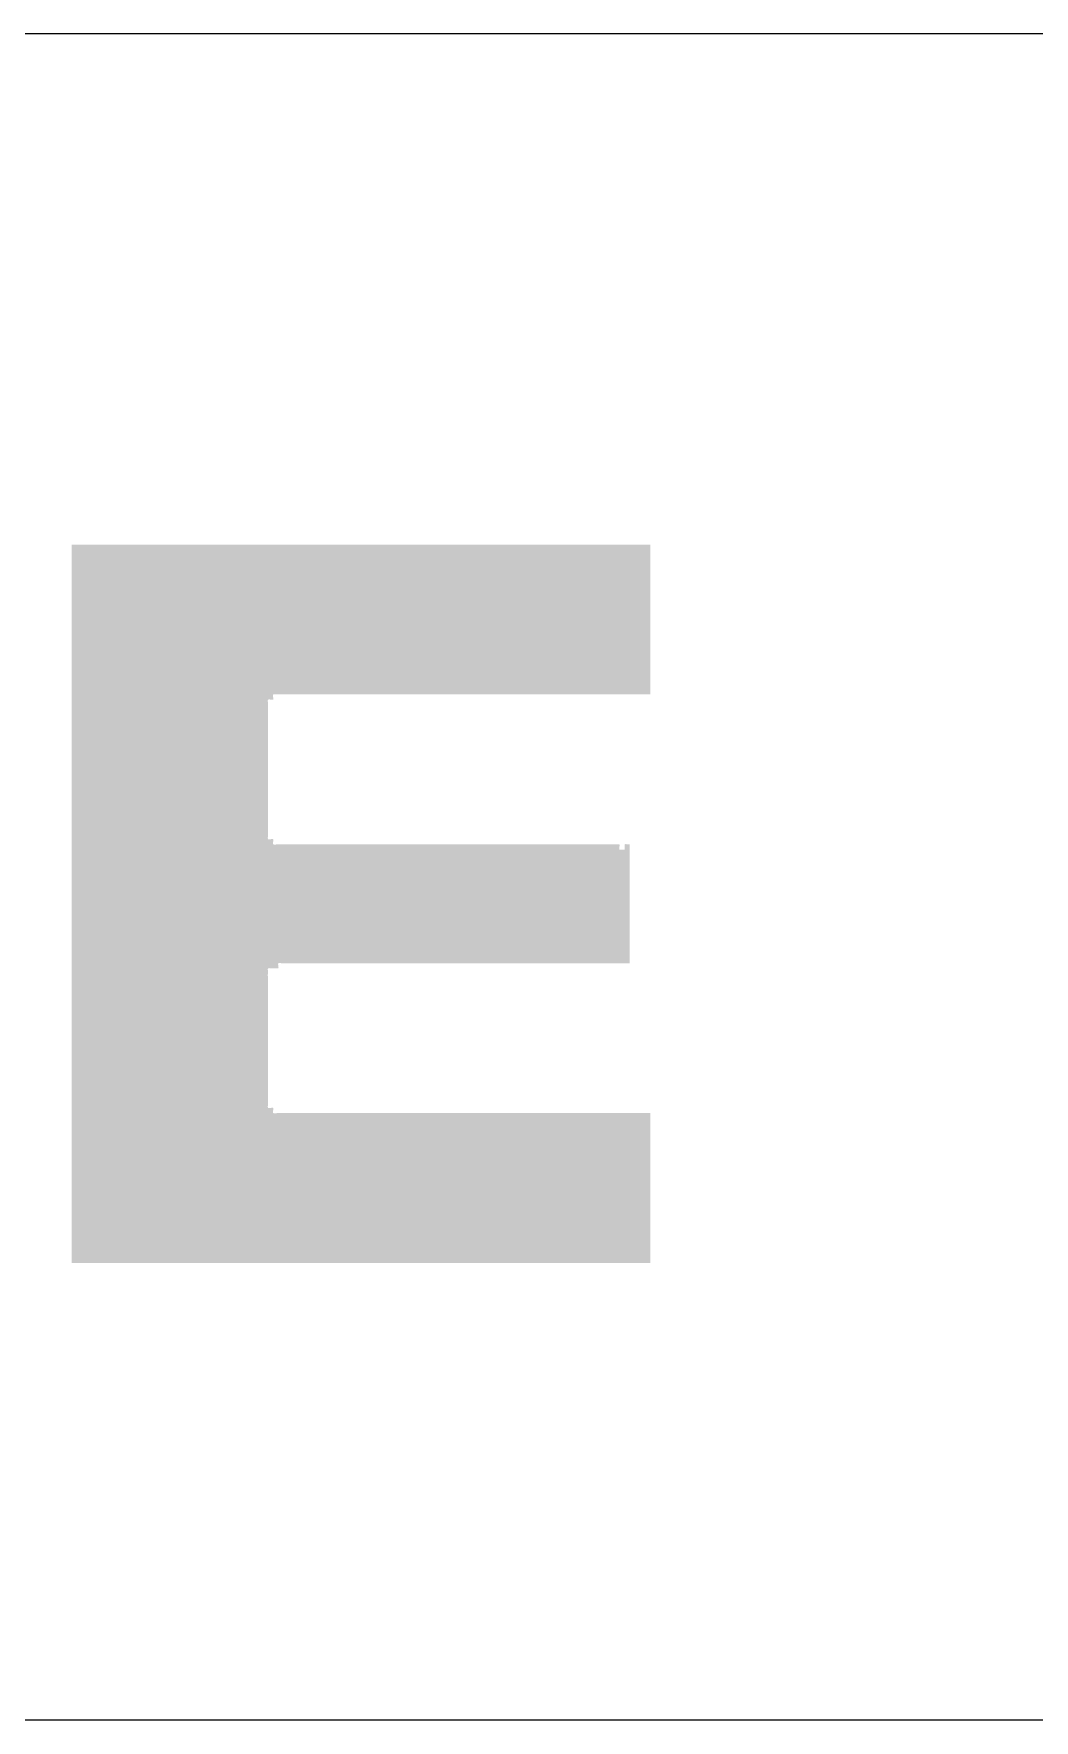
# Model space of a CAD drawing. Header units: feet. Extents: x 1 to 168002, y -59383 to 29717.
# Drawn here: x 163617 to 164042, y 3646 to 4363 of the extents above; entities that cross this region are included whole.
import ezdxf

# ---------------------------------------------------------------- set-up
doc = ezdxf.new("R2010")
doc.units = ezdxf.units.FT
doc.header["$LTSCALE"] = 50
doc.header["$MEASUREMENT"] = 0
doc.linetypes.add('CONTINU', pattern=[0])
doc.layers.get('0').update_dxf_attribs({"linetype": 'CONTINUOUS'})
doc.layers.add('Border', color=7, linetype='CONTINUOUS', lineweight=0)
doc.layers.add('CLOUD', color=30, linetype='CONTINUOUS')
doc.layers.add('title', color=2, linetype='CONTINUOUS')

# ---------------------------------------------------------------- blocks, each defined once
blk = doc.blocks.new('A$C611163EE')
at = {"layer": 'CLOUD', "lineweight": 0}
h = blk.add_hatch(color=7, dxfattribs=at)
edge = h.paths.add_edge_path()
edge.add_spline(control_points=[(3665.427428026684, 492.3572102600592), (3665.427428026684, 491.0066581968567), (3665.427428026684, 489.6534683368518), (3665.427428026684, 488.3029162734165), (3665.427428026684, 485.6018121471279), (3665.427428026684, 482.900708020723), (3665.427428026684, 480.1996038944344), (3665.427428026684, 478.8490518311155), (3665.427428026684, 477.4984997680294), (3665.427428026684, 476.1479477048269), (3665.427428026684, 473.4468435785384), (3665.427428026684, 470.7431016549817), (3665.427428026684, 468.0419975288096), (3665.427428026684, 466.6914454653743), (3665.427428026684, 465.3408934024046), (3665.427428026684, 463.9903413390857), (3665.427428026684, 461.2892372129136), (3665.427428026684, 458.5881330863922), (3665.427428026684, 455.8870289601036), (3665.427428026684, 454.5364768969011), (3665.427428026684, 453.1859248335822), (3665.427428026684, 451.8327349734609), (3665.427428026684, 449.1316308470559), (3665.427428026684, 446.4305267207674), (3665.427428026684, 443.7294225943624), (3665.427428026684, 441.0283184679574), (3665.427428026684, 438.3272143416689), (3665.427428026684, 435.6234724182286), (3665.427428026684, 434.2729203550261), (3665.427428026684, 432.9223682920565), (3665.427428026684, 431.5718162287376), (3665.427428026684, 428.8707121023326), (3665.427428026684, 426.1696079759276), (3665.427428026684, 423.4685038496391), (3665.427428026684, 422.117951786553), (3665.427428026684, 420.7673997231177), (3665.427428026684, 419.4168476601481), (3665.427428026684, 416.7157435337431), (3665.427428026684, 414.0120016103028), (3665.427428026684, 411.3108974840143), (3665.427428026684, 409.9603454209282), (3665.427428026684, 408.6097933574929), (3665.427428026684, 407.2592412945232), (3665.427428026684, 404.5581371681183), (3665.427428026684, 401.8570330417133), (3665.427428026684, 399.1559289153083), (3662.726323899813, 399.1559289153083), (3660.025219774805, 399.1559289153083), (3657.318840054795, 399.1559289153083), (3655.968287992291, 399.1559289153083), (3654.617735926993, 399.1559289153083), (3653.267183865421, 399.1559289153083), (3650.56607973855, 399.1559289153083), (3647.864975611679, 399.1559289153083), (3645.163871486671, 399.1559289153083), (3643.813319423236, 399.1559289153083), (3642.462767359801, 399.1559289153083), (3641.112215296365, 399.1559289153083), (3638.411111167632, 399.1559289153083), (3635.710007043555, 399.1559289153083), (3633.008902916685, 399.1559289153083), (3631.658350854181, 399.1559289153083), (3630.307798791677, 399.1559289153083), (3628.95724672731, 399.1559289153083), (3626.256142600439, 399.1559289153083), (3623.555038475432, 399.1559289153083), (3620.853934348561, 399.1559289153083), (3619.498106691055, 399.1559289153083), (3618.14755462762, 399.1559289153083), (3616.797002564184, 399.1559289153083), (3614.095898438245, 399.1559289153083), (3611.394794312306, 399.1559289153083), (3608.693690187298, 399.1559289153083), (3607.343138122, 399.1559289153083), (3605.992586059496, 399.1559289153083), (3604.642033995129, 399.1559289153083), (3601.940929868259, 399.1559289153083), (3599.239825743251, 399.1559289153083), (3596.538721617311, 399.1559289153083), (3595.188169554807, 399.1559289153083), (3593.837617492303, 399.1559289153083), (3592.487065427937, 399.1559289153083), (3589.785961301066, 399.1559289153083), (3587.084857176058, 399.1559289153083), (3584.378477455117, 399.1559289153083), (3583.02792539075, 399.1559289153083), (3581.677373328246, 399.1559289153083), (3580.326821264811, 399.1559289153083), (3577.62571713794, 399.1559289153083), (3574.924613012932, 399.1559289153083), (3572.223508886993, 399.1559289153083), (3569.522404760122, 399.1559289153083), (3566.821300633252, 399.1559289153083), (3564.120196506381, 399.1559289153083), (3562.769644443877, 399.1559289153083), (3561.419092380442, 399.1559289153083), (3560.068540317006, 399.1559289153083), (3557.367436190136, 399.1559289153083), (3554.666332063265, 399.1559289153083), (3551.965227936395, 399.1559289153083), (3550.614675876684, 399.1559289153083), (3549.264123811387, 399.1559289153083), (3547.913571749814, 399.1559289153083), (3545.212467622012, 399.1559289153083), (3542.506087902002, 399.1559289153083), (3539.804983775131, 399.1559289153083), (3538.454431711696, 399.1559289153083), (3537.103879648261, 399.1559289153083), (3535.753327586688, 399.1559289153083), (3533.052223459817, 399.1559289153083), (3530.351119333878, 399.1559289153083), (3527.650015207939, 399.1559289153083), (3524.948911079206, 399.1559289153083), (3522.247806955129, 399.1559289153083), (3519.546702828258, 399.1559289153083), (3518.196150763892, 399.1559289153083), (3516.845598700456, 399.1559289153083), (3515.495046637021, 399.1559289153083), (3512.793942512013, 399.1559289153083), (3510.092838385142, 399.1559289153083), (3507.386458664201, 399.1559289153083), (3506.035906601697, 399.1559289153083), (3504.685354539193, 399.1559289153083), (3503.334802474827, 399.1559289153083), (3500.633698347956, 399.1559289153083), (3497.932594223879, 399.1559289153083), (3495.231490097009, 399.1559289153083), (3493.880938031711, 399.1559289153083), (3492.530385970138, 399.1559289153083), (3491.179833906703, 399.1559289153083), (3488.478729779832, 399.1559289153083), (3485.777625654824, 399.1559289153083), (3483.076521527953, 399.1559289153083), (3480.375417401083, 399.1559289153083), (3477.674313274212, 399.1559289153083), (3474.973209147342, 399.1559289153083), (3473.622657085769, 399.1559289153083), (3472.272105022334, 399.1559289153083), (3470.921552960761, 399.1559289153083), (3468.21517323982, 399.1559289153083), (3465.514069112949, 399.1559289153083), (3462.812964986078, 399.1559289153083), (3460.111860859208, 399.1559289153083), (3457.410756732337, 399.1559289153083), (3454.709652607329, 399.1559289153083), (3453.359100544825, 399.1559289153083), (3452.008548480459, 399.1559289153083), (3450.657996417955, 399.1559289153083), (3447.956892290153, 399.1559289153083), (3445.255788164213, 399.1559289153083), (3442.554684036411, 399.1559289153083), (3439.853579911403, 399.1559289153083), (3437.152475785464, 399.1559289153083), (3434.451371658593, 399.1559289153083), (3429.043887812644, 399.1559289153083), (3423.641679559834, 399.1559289153083), (3418.239471307956, 399.1559289153083), (3412.837263056077, 399.1559289153083), (3407.435054802336, 399.1559289153083), (3402.032846547663, 399.1559289153083), (3399.331742423587, 399.1559289153083), (3396.630638296716, 399.1559289153083), (3393.929534168914, 399.1559289153083), (3393.117092692293, 398.6151805306436), (3390.547878417186, 399.8312049469096), (3389.872602385469, 399.1559289153083), (3389.197326353751, 398.4806528837071), (3390.415988567285, 395.9140764041222), (3389.872602385469, 395.1016349288984), (3388.527325917967, 395.0462411916233), (3387.171498258598, 395.1728554476867), (3385.820946197025, 395.1016349288984), (3385.230079669505, 395.0726191616268), (3382.154408368282, 395.4867532905773), (3381.76929000672, 395.1016349288984), (3381.162596697919, 394.4949416191666), (3382.143857180141, 391.8597824178287), (3381.76929000672, 391.0499787391745), (3381.378896051086, 390.2006081056898), (3381.76929000672, 387.9479294689954), (3381.76929000672, 386.9983225497999), (3381.76929000672, 385.6477704863646), (3381.76929000672, 384.2972184231621), (3381.76929000672, 382.9466663600761), (3381.76929000672, 381.5961142968736), (3381.76929000672, 380.2455622336711), (3381.76929000672, 378.8950101703522), (3381.76929000672, 377.5655604833155), (3381.885353074409, 376.1648902772577), (3381.76929000672, 374.8407161840587), (3381.658502533101, 373.5191798877786), (3381.76929000672, 372.1185096816043), (3381.76929000672, 370.7890599944512), (3381.76929000672, 369.4385079311323), (3381.76929000672, 368.0879558680463), (3381.76929000672, 366.7374038047274), (3381.76929000672, 364.0362996783224), (3381.76929000672, 361.3351955521503), (3381.76929000672, 358.6314536288264), (3381.76929000672, 355.930349502305), (3381.76929000672, 353.2292453761329), (3381.76929000672, 350.5281412496115), (3381.76929000672, 347.827037123323), (3381.76929000672, 345.125932996918), (3381.76929000672, 342.424828870513), (3381.76929000672, 339.7237247442245), (3381.76929000672, 337.0199828207842), (3381.76929000672, 334.3188786942628), (3381.76929000672, 331.6177745680907), (3381.76929000672, 328.9166704416857), (3381.76929000672, 326.2155663152807), (3381.76929000672, 323.5144621888758), (3381.76929000672, 320.8107202656684), (3381.76929000672, 318.109616139147), (3381.76929000672, 315.4085120128584), (3381.76929000672, 312.7074078864534), (3381.76929000672, 310.0063037601649), (3381.76929000672, 307.3051996336435), (3381.76929000672, 304.6040955073549), (3381.76929000672, 301.9029913810664), (3381.76929000672, 299.1992494576261), (3381.76929000672, 296.4981453313376), (3381.76929000672, 293.7970412048162), (3381.827321541496, 292.449126938649), (3381.700707284734, 291.0932992816088), (3381.76929000672, 289.7453850153252), (3381.800943570212, 289.1518806906533), (3381.384171645157, 286.0762093905942), (3381.76929000672, 285.6937288257177), (3382.444566038437, 285.0184527942329), (3385.013780315407, 286.2344772104989), (3385.820946197025, 285.6937288257177), (3386.327403220348, 285.0685709372046), (3385.18787491601, 282.0825847350643), (3385.820946197025, 281.6394348391914), (3386.395985943265, 281.2384896953008), (3389.144570413046, 281.6394348391914), (3389.872602385469, 281.6394348391914), (3391.223154448904, 281.6394348391914), (3392.573706513271, 281.6394348391914), (3393.929534168914, 281.6394348391914), (3396.630638296716, 281.6394348391914), (3399.331742423587, 281.6394348391914), (3402.032846547663, 281.6394348391914), (3403.38339861203, 281.6394348391914), (3404.733950675465, 281.6394348391914), (3406.084502737038, 281.6394348391914), (3408.785606863908, 281.6394348391914), (3411.486710990779, 281.6394348391914), (3414.187815115787, 281.6394348391914), (3416.888919242658, 281.6394348391914), (3419.590023369528, 281.6394348391914), (3422.291127496399, 281.6394348391914), (3427.693335748278, 281.6394348391914), (3433.100819596089, 281.6394348391914), (3438.503027847968, 281.6394348391914), (3443.905236101709, 281.6394348391914), (3449.307444355451, 281.6394348391914), (3454.709652607329, 281.6394348391914), (3457.410756732337, 281.6394348391914), (3460.111860859208, 281.6394348391914), (3462.812964986078, 281.6394348391914), (3464.163517047651, 281.6394348391914), (3465.514069112949, 281.6394348391914), (3466.864621175453, 281.6394348391914), (3469.571000895463, 281.6394348391914), (3472.272105022334, 281.6394348391914), (3474.973209147342, 281.6394348391914), (3476.32376121264, 281.6394348391914), (3477.674313274212, 281.6394348391914), (3479.024865337647, 281.6394348391914), (3481.725969463587, 281.6394348391914), (3484.427073590457, 281.6394348391914), (3487.128177718259, 281.6394348391914), (3492.530385970138, 281.6394348391914), (3497.932594223879, 281.6394348391914), (3503.334802474827, 281.6394348391914), (3506.035906601697, 281.6394348391914), (3508.737010728568, 281.6394348391914), (3511.443390449509, 281.6394348391914), (3512.793942512013, 281.6394348391914), (3514.144494575448, 281.6394348391914), (3515.495046637021, 281.6394348391914), (3518.196150763892, 281.6394348391914), (3520.897254890762, 281.6394348391914), (3523.598359017633, 281.6394348391914), (3526.299463144504, 281.6394348391914), (3529.000567269512, 281.6394348391914), (3531.701671396382, 281.6394348391914), (3533.052223459817, 281.6394348391914), (3534.402775523253, 281.6394348391914), (3535.753327586688, 281.6394348391914), (3538.454431711696, 281.6394348391914), (3541.155535838567, 281.6394348391914), (3543.856639963575, 281.6394348391914), (3545.212467622012, 281.6394348391914), (3546.557744090445, 281.6394348391914), (3547.913571749814, 281.6394348391914), (3550.614675876684, 281.6394348391914), (3553.315780000761, 281.6394348391914), (3556.016884128563, 281.6394348391914), (3557.367436190136, 281.6394348391914), (3558.717988255434, 281.6394348391914), (3560.068540317006, 281.6394348391914), (3562.769644443877, 281.6394348391914), (3565.470748568885, 281.6394348391914), (3568.171852695756, 281.6394348391914), (3569.522404760122, 281.6394348391914), (3570.872956822626, 281.6394348391914), (3572.223508886993, 281.6394348391914), (3574.924613012932, 281.6394348391914), (3577.62571713794, 281.6394348391914), (3580.326821264811, 281.6394348391914), (3585.73430511076, 281.6394348391914), (3591.136513364501, 281.6394348391914), (3596.538721617311, 281.6394348391914), (3597.889273679815, 281.6394348391914), (3599.239825743251, 281.6394348391914), (3600.590377806686, 281.6394348391914), (3603.291481933556, 281.6394348391914), (3605.992586059496, 281.6394348391914), (3608.693690187298, 281.6394348391914), (3610.04424224887, 281.6394348391914), (3611.394794312306, 281.6394348391914), (3612.745346375741, 281.6394348391914), (3615.446450500749, 281.6394348391914), (3618.14755462762, 281.6394348391914), (3620.853934348561, 281.6394348391914), (3622.204486411996, 281.6394348391914), (3623.555038475432, 281.6394348391914), (3624.905590537935, 281.6394348391914), (3627.606694664806, 281.6394348391914), (3630.307798791677, 281.6394348391914), (3633.008902916685, 281.6394348391914), (3635.710007043555, 281.6394348391914), (3638.411111167632, 281.6394348391914), (3641.112215296365, 281.6394348391914), (3643.813319423236, 281.6394348391914), (3646.514423548244, 281.6394348391914), (3649.215527676046, 281.6394348391914), (3650.56607973855, 281.6394348391914), (3651.916631800123, 281.6394348391914), (3653.267183865421, 281.6394348391914), (3655.968287992291, 281.6394348391914), (3658.669392119162, 281.6394348391914), (3661.37577183824, 281.6394348391914), (3662.726323899813, 281.6394348391914), (3664.076875965111, 281.6394348391914), (3665.427428026684, 281.6394348391914), (3668.128532154486, 281.6394348391914), (3670.829636280425, 281.6394348391914), (3673.530740408227, 281.6394348391914), (3676.231844532304, 281.6394348391914), (3678.932948659174, 281.6394348391914), (3681.634052786045, 281.6394348391914), (3681.634052786045, 280.2888827759889), (3681.634052786045, 278.9383307129028), (3681.634052786045, 277.5877786494675), (3681.634052786045, 274.8866745234118), (3681.634052786045, 272.1855703968904), (3681.634052786045, 269.4844662704854), (3681.634052786045, 266.7833621443133), (3681.634052786045, 264.0822580176755), (3681.634052786045, 261.3785160943517), (3681.634052786045, 258.6774119680631), (3681.634052786045, 255.9763078416581), (3681.634052786045, 253.2752037153696), (3681.634052786045, 250.574099589081), (3681.634052786045, 247.8729954625596), (3681.634052786045, 245.1692535393522), (3681.634052786045, 242.4681494129472), (3681.634052786045, 239.7670452864259), (3681.634052786045, 237.0659411600209), (3681.634052786045, 234.3648370337323), (3681.634052786045, 231.6637329073274), (3681.634052786045, 228.9626287810388), (3681.634052786045, 227.6120767178363), (3681.634052786045, 226.2615246545174), (3681.634052786045, 224.9083347943961), (3681.634052786045, 222.2072306681075), (3681.634052786045, 219.5061265415861), (3681.634052786045, 216.805022415414), (3681.634052786045, 214.1039182888926), (3681.634052786045, 211.402814162604), (3681.634052786045, 208.6990722392802), (3681.634052786045, 205.9979681129917), (3681.634052786045, 203.2968639864703), (3681.634052786045, 200.5957598601817), (3681.634052786045, 197.8946557336603), (3681.634052786045, 195.1935516074882), (3681.634052786045, 192.4924474810832), (3681.634052786045, 189.7913433546782), (3681.634052786045, 187.087601431238), (3681.634052786045, 184.386497304833), (3681.634052786045, 181.6853931785445), (3681.634052786045, 178.9842890521395), (3681.634052786045, 176.2831849258509), (3681.634052786045, 174.9326328626485), (3681.634052786045, 173.5820807993296), (3681.634052786045, 172.2315287362435), (3681.634052786045, 169.5277868126868), (3681.634052786045, 166.8266826865147), (3681.634052786045, 164.1255785601097), (3676.231844532304, 164.1255785601097), (3670.829636280425, 164.1255785601097), (3665.427428026684, 164.1255785601097), (3662.726323899813, 164.1255785601097), (3660.025219774805, 164.1255785601097), (3657.318840054795, 164.1255785601097), (3655.968287992291, 164.1255785601097), (3654.617735926993, 164.1255785601097), (3653.267183865421, 164.1255785601097), (3650.56607973855, 164.1255785601097), (3647.864975611679, 164.1255785601097), (3645.163871486671, 164.1255785601097), (3642.462767359801, 164.1255785601097), (3639.76166323293, 164.1255785601097), (3637.060559107922, 164.1255785601097), (3631.658350854181, 164.1255785601097), (3626.256142600439, 164.1255785601097), (3620.853934348561, 164.1255785601097), (3618.14755462762, 164.1255785601097), (3615.446450500749, 164.1255785601097), (3612.745346375741, 164.1255785601097), (3611.394794312306, 164.1255785601097), (3610.04424224887, 164.1255785601097), (3608.693690187298, 164.1255785601097), (3605.992586059496, 164.1255785601097), (3603.291481933556, 164.1255785601097), (3600.590377806686, 164.1255785601097), (3597.889273679815, 164.1255785601097), (3595.188169554807, 164.1255785601097), (3592.487065427937, 164.1255785601097), (3591.136513364501, 164.1255785601097), (3589.785961301066, 164.1255785601097), (3588.435409237631, 164.1255785601097), (3585.73430511076, 164.1255785601097), (3583.02792539075, 164.1255785601097), (3580.326821264811, 164.1255785601097), (3577.62571713794, 164.1255785601097), (3574.924613012932, 164.1255785601097), (3572.223508886993, 164.1255785601097), (3570.872956822626, 164.1255785601097), (3569.522404760122, 164.1255785601097), (3568.171852695756, 164.1255785601097), (3565.470748568885, 164.1255785601097), (3562.769644443877, 164.1255785601097), (3560.068540317006, 164.1255785601097), (3558.717988255434, 164.1255785601097), (3557.367436190136, 164.1255785601097), (3556.016884128563, 164.1255785601097), (3553.315780000761, 164.1255785601097), (3550.614675876684, 164.1255785601097), (3547.913571749814, 164.1255785601097), (3546.563019684516, 164.1255785601097), (3545.207192028873, 164.1255785601097), (3543.856639963575, 164.1255785601097), (3541.155535838567, 164.1255785601097), (3538.454431711696, 164.1255785601097), (3535.753327586688, 164.1255785601097), (3533.052223459817, 164.1255785601097), (3530.351119333878, 164.1255785601097), (3527.650015207939, 164.1255785601097), (3526.299463144504, 164.1255785601097), (3524.948911079206, 164.1255785601097), (3523.598359017633, 164.1255785601097), (3520.897254890762, 164.1255785601097), (3518.196150763892, 164.1255785601097), (3515.495046637021, 164.1255785601097), (3512.793942512013, 164.1255785601097), (3510.092838385142, 164.1255785601097), (3507.386458664201, 164.1255785601097), (3506.035906601697, 164.1255785601097), (3504.685354539193, 164.1255785601097), (3503.334802474827, 164.1255785601097), (3500.633698347956, 164.1255785601097), (3497.932594223879, 164.1255785601097), (3495.231490097009, 164.1255785601097), (3492.530385970138, 164.1255785601097), (3489.829281844199, 164.1255785601097), (3487.128177718259, 164.1255785601097), (3485.777625654824, 164.1255785601097), (3484.427073590457, 164.1255785601097), (3483.076521527953, 164.1255785601097), (3480.375417401083, 164.1255785601097), (3477.674313274212, 164.1255785601097), (3474.973209147342, 164.1255785601097), (3473.622657085769, 164.1255785601097), (3472.272105022334, 164.1255785601097), (3470.921552960761, 164.1255785601097), (3468.21517323982, 164.1255785601097), (3465.514069112949, 164.1255785601097), (3462.812964986078, 164.1255785601097), (3461.462412922643, 164.1255785601097), (3460.111860859208, 164.1255785601097), (3458.761308796704, 164.1255785601097), (3456.060204669833, 164.1255785601097), (3453.359100544825, 164.1255785601097), (3450.657996417955, 164.1255785601097), (3447.956892290153, 164.1255785601097), (3445.255788164213, 164.1255785601097), (3442.554684036411, 164.1255785601097), (3441.204131974839, 164.1255785601097), (3439.853579911403, 164.1255785601097), (3438.503027847968, 164.1255785601097), (3435.80192372296, 164.1255785601097), (3433.100819596089, 164.1255785601097), (3430.394439875148, 164.1255785601097), (3427.693335748278, 164.1255785601097), (3424.99223162327, 164.1255785601097), (3422.291127496399, 164.1255785601097), (3420.940575432964, 164.1255785601097), (3419.590023369528, 164.1255785601097), (3418.239471307956, 164.1255785601097), (3415.538367180154, 164.1255785601097), (3412.837263056077, 164.1255785601097), (3410.136158928275, 164.1255785601097), (3407.435054802336, 164.1255785601097), (3404.733950675465, 164.1255785601097), (3402.032846547663, 164.1255785601097), (3400.682294485159, 164.1255785601097), (3399.331742423587, 164.1255785601097), (3397.981190358289, 164.1255785601097), (3395.280086231418, 164.1255785601097), (3392.573706513271, 164.1255785601097), (3389.872602385469, 164.1255785601097), (3388.522050323896, 164.1255785601097), (3387.171498258598, 164.1255785601097), (3385.820946197025, 164.1255785601097), (3383.119842070155, 164.1255785601097), (3380.418737943284, 164.1255785601097), (3377.717633816414, 164.1255785601097), (3376.367081754841, 164.1255785601097), (3375.016529691406, 164.1255785601097), (3373.665977626108, 164.1255785601097), (3370.964873500168, 164.1255785601097), (3368.26376937516, 164.1255785601097), (3365.562665247358, 164.1255785601097), (3362.861561121419, 164.1255785601097), (3360.160456996411, 164.1255785601097), (3357.459352870472, 164.1255785601097), (3356.108800805174, 164.1255785601097), (3354.752973148599, 164.1255785601097), (3353.402421086095, 164.1255785601097), (3350.701316959225, 164.1255785601097), (3348.000212832354, 164.1255785601097), (3345.299108705483, 164.1255785601097), (3343.948556643911, 164.1255785601097), (3342.598004580475, 164.1255785601097), (3341.247452516109, 164.1255785601097), (3338.546348392032, 164.1255785601097), (3335.845244265161, 164.1255785601097), (3333.144140137359, 164.1255785601097), (3331.793588072993, 164.1255785601097), (3330.443036013283, 164.1255785601097), (3329.092483947985, 164.1255785601097), (3326.391379822046, 164.1255785601097), (3323.690275696106, 164.1255785601097), (3320.989171570167, 164.1255785601097), (3318.282791849226, 164.1255785601097), (3315.581687723286, 164.1255785601097), (3312.880583594553, 164.1255785601097), (3311.530031532981, 164.1255785601097), (3310.179479468614, 164.1255785601097), (3308.82892740611, 164.1255785601097), (3306.127823281102, 164.1255785601097), (3303.426719154231, 164.1255785601097), (3300.725615027361, 164.1255785601097), (3299.375062964857, 164.1255785601097), (3298.02451090049, 164.1255785601097), (3296.673958837986, 164.1255785601097), (3293.972854711115, 164.1255785601097), (3291.271750584245, 164.1255785601097), (3288.570646459237, 164.1255785601097), (3287.220094396733, 164.1255785601097), (3285.869542333297, 164.1255785601097), (3284.518990269862, 164.1255785601097), (3281.812610548921, 164.1255785601097), (3279.11150642205, 164.1255785601097), (3276.41040229518, 164.1255785601097), (3273.70929816924, 164.1255785601097), (3271.008194043301, 164.1255785601097), (3268.307089917362, 164.1255785601097), (3262.904881664552, 164.1255785601097), (3257.502673410811, 164.1255785601097), (3252.100465158932, 164.1255785601097), (3250.749913095497, 164.1255785601097), (3249.399361032061, 164.1255785601097), (3248.048808968626, 164.1255785601097), (3245.347704841755, 164.1255785601097), (3242.646600716747, 164.1255785601097), (3239.940220995806, 164.1255785601097), (3238.589668933302, 164.1255785601097), (3237.239116868936, 164.1255785601097), (3235.888564806432, 164.1255785601097), (3233.187460680492, 164.1255785601097), (3230.48635655269, 164.1255785601097), (3227.785252427682, 164.1255785601097), (3227.785252427682, 165.4761306233122), (3227.785252427682, 166.8266826865147), (3227.785252427682, 168.1772347497172), (3227.785252427682, 170.8809766731574), (3227.785252427682, 173.5820807993296), (3227.785252427682, 176.2831849258509), (3227.785252427682, 178.9842890521395), (3227.785252427682, 181.6853931785445), (3227.785252427682, 184.386497304833), (3227.785252427682, 187.087601431238), (3227.785252427682, 189.7913433546782), (3227.785252427682, 192.4924474810832), (3227.785252427682, 195.1935516074882), (3227.785252427682, 197.8946557336603), (3227.785252427682, 200.5957598601817), (3227.785252427682, 203.2968639864703), (3227.785252427682, 205.9979681129917), (3227.785252427682, 208.6990722392802), (3227.785252427682, 211.402814162604), (3227.785252427682, 214.1039182888926), (3227.785252427682, 216.805022415414), (3227.785252427682, 219.5061265415861), (3227.785252427682, 222.2072306681075), (3227.785252427682, 224.9083347943961), (3227.785252427682, 226.2615246545174), (3227.785252427682, 227.6120767178363), (3227.785252427682, 228.9626287810388), (3227.785252427682, 231.6637329073274), (3227.785252427682, 234.3648370337323), (3227.785252427682, 237.0659411600209), (3227.785252427682, 238.4164932233398), (3227.785252427682, 239.7670452864259), (3227.785252427682, 241.1175973496283), (3227.785252427682, 243.8187014759169), (3227.785252427682, 246.5198056024383), (3227.785252427682, 249.2235475256457), (3227.785252427682, 250.574099589081), (3227.785252427682, 251.9246516520507), (3227.785252427682, 253.2752037153696), (3227.785252427682, 255.9763078416581), (3227.785252427682, 258.6774119680631), (3227.785252427682, 261.3785160943517), (3227.785252427682, 264.0822580176755), (3227.785252427682, 266.7833621443133), (3227.785252427682, 269.4844662704854), (3227.785252427682, 272.1855703968904), (3227.785252427682, 274.8866745234118), (3227.785252427682, 277.5877786494675), (3227.785252427682, 278.9383307129028), (3227.785252427682, 280.2888827759889), (3227.785252427682, 281.6394348391914), (3227.785252427682, 284.3431767623988), (3227.785252427682, 287.0442808890366), (3227.785252427682, 289.7453850153252), (3227.785252427682, 292.4464891414973), (3227.785252427682, 295.1475932681351), (3227.785252427682, 297.8486973944237), (3227.785252427682, 300.5498015208286), (3227.785252427682, 303.2535434442689), (3227.785252427682, 305.954647570441), (3227.785252427682, 307.3051996336435), (3227.785252427682, 308.6557516969624), (3227.785252427682, 310.0063037601649), (3227.785252427682, 312.7074078864534), (3227.785252427682, 315.4085120128584), (3227.785252427682, 318.109616139147), (3227.785252427682, 320.8107202656684), (3227.785252427682, 323.5144621888758), (3227.785252427682, 326.2155663152807), (3227.785252427682, 328.9166704416857), (3227.785252427682, 331.6177745680907), (3227.785252427682, 334.3188786942628), (3227.785252427682, 335.6694307576981), (3227.785252427682, 337.0199828207842), (3227.785252427682, 338.3705348839867), (3227.785252427682, 341.0742768073105), (3227.785252427682, 343.7753809337155), (3227.785252427682, 346.4764850600041), (3227.785252427682, 349.177589186409), (3227.785252427682, 351.8786933126976), (3227.785252427682, 354.5797974391025), (3227.785252427682, 357.2809015656239), (3227.785252427682, 359.9820056920289), (3227.785252427682, 362.6857476152363), (3227.785252427682, 364.0362996783224), (3227.785252427682, 365.3868517417577), (3227.785252427682, 366.7374038047274), (3227.785252427682, 369.4385079311323), (3227.785252427682, 372.1396120576537), (3227.785252427682, 374.8407161840587), (3227.785252427682, 377.5444581073825), (3227.785252427682, 380.2455622336711), (3227.785252427682, 382.9466663600761), (3227.785252427682, 385.6477704863646), (3227.785252427682, 388.3488746127696), (3227.785252427682, 391.0499787391745), (3227.785252427682, 392.4005308021442), (3227.785252427682, 393.7510828655795), (3227.785252427682, 395.1016349288984), (3227.785252427682, 397.8053768521058), (3227.785252427682, 400.5064809785108), (3227.785252427682, 403.2075851047994), (3227.785252427682, 405.9086892312043), (3227.785252427682, 408.6097933574929), (3227.785252427682, 411.3108974840143), (3227.785252427682, 414.0120016103028), (3227.785252427682, 416.7157435337431), (3227.785252427682, 419.4168476601481), (3227.785252427682, 420.7673997231177), (3227.785252427682, 422.117951786553), (3227.785252427682, 423.4685038496391), (3227.785252427682, 426.1696079759276), (3227.785252427682, 428.8707121023326), (3227.785252427682, 431.5718162287376), (3227.785252427682, 432.9223682920565), (3227.785252427682, 434.2729203550261), (3227.785252427682, 435.6234724182286), (3227.785252427682, 436.9766622784664), (3227.785252427682, 438.3272143416689), (3227.785252427682, 439.6777664049878), (3227.785252427682, 442.3788705311599), (3227.785252427682, 445.0799746576813), (3227.785252427682, 447.7810787839699), (3227.785252427682, 449.1316308470559), (3227.785252427682, 450.4821829103748), (3227.785252427682, 451.8327349734609), (3227.785252427682, 454.5364768969011), (3227.785252427682, 457.2375810231897), (3227.785252427682, 459.9386851495947), (3227.785252427682, 461.2892372129136), (3227.785252427682, 462.6397892759996), (3227.785252427682, 463.9903413390857), (3227.785252427682, 466.6914454653743), (3227.785252427682, 469.3925495918957), (3227.785252427682, 472.0936537183006), (3227.785252427682, 473.4468435785384), (3227.785252427682, 474.7973956417409), (3227.785252427682, 476.1479477048269), (3227.785252427682, 478.8490518311155), (3227.785252427682, 481.5501559575205), (3227.785252427682, 484.2512600839254), (3227.785252427682, 486.9523642103304), (3227.785252427682, 489.6534683368518), (3227.785252427682, 492.3572102600592), (3227.785252427682, 495.0583143863478), (3227.785252427682, 497.7594185128692), (3227.785252427682, 500.4605226390413), (3227.785252427682, 501.8110747024766), (3227.785252427682, 503.1616267654463), (3227.785252427682, 504.5121788287652), (3227.785252427682, 507.2132829552866), (3227.785252427682, 509.9143870814587), (3227.785252427682, 512.618129004899), (3227.785252427682, 515.3192331310711), (3227.785252427682, 518.0203372577089), (3227.785252427682, 520.721441383881), (3227.785252427682, 523.422545510286), (3227.785252427682, 526.123649636691), (3227.785252427682, 528.8273915598984), (3227.785252427682, 530.1779436233337), (3227.785252427682, 531.5284956864198), (3227.785252427682, 532.8790477496223), (3227.785252427682, 535.5801518760272), (3227.785252427682, 538.2812560023158), (3227.785252427682, 540.9823601287208), (3227.785252427682, 543.6834642551257), (3227.785252427682, 546.3845683814143), (3227.785252427682, 549.0883103048545), (3227.785252427682, 551.7894144312595), (3227.785252427682, 554.4905185576645), (3227.785252427682, 557.1916226838366), (3227.785252427682, 558.5421747471555), (3227.785252427682, 559.892726810358), (3227.785252427682, 561.2432788734441), (3227.785252427682, 563.944382999849), (3227.785252427682, 566.6481249232893), (3227.785252427682, 569.3492290496943), (3227.785252427682, 572.0503331759828), (3227.785252427682, 574.7514373022714), (3227.785252427682, 577.4525414286763), (3227.785252427682, 580.1536455550813), (3227.785252427682, 582.8547496814863), (3227.785252427682, 585.5558538077748), (3227.785252427682, 586.9090436680126), (3227.785252427682, 588.2595957312151), (3227.785252427682, 589.6101477943012), (3227.785252427682, 592.3112519208225), (3227.785252427682, 595.0123560471111), (3227.785252427682, 597.7134601735161), (3227.785252427682, 600.4145642998046), (3227.785252427682, 603.1156684260932), (3227.785252427682, 605.8194103495334), (3227.785252427682, 608.5205144760548), (3227.785252427682, 611.221618602227), (3227.785252427682, 613.9227227286319), (3227.785252427682, 615.2732747919508), (3227.785252427682, 616.6238268551533), (3227.785252427682, 617.9743789182394), (3227.785252427682, 620.6754830446444), (3227.785252427682, 623.3765871709329), (3227.785252427682, 626.0803290942567), (3227.785252427682, 628.7814332206617), (3227.785252427682, 631.4825373470667), (3227.785252427682, 634.1836414735881), (3227.785252427682, 636.8847455996438), (3227.785252427682, 639.5858497262816), (3227.785252427682, 642.2895916496054), (3227.785252427682, 643.6401437126915), (3227.785252427682, 644.9906957760104), (3227.785252427682, 646.3412478392129), (3227.785252427682, 649.0423519655014), (3227.785252427682, 651.7434560919064), (3227.785252427682, 654.4445602183114), (3227.785252427682, 657.1456643445999), (3227.785252427682, 659.8467684710049), (3227.785252427682, 662.5505103944452), (3227.785252427682, 665.2516145206173), (3227.785252427682, 667.9527186471387), (3227.785252427682, 670.6538227734272), (3227.785252427682, 672.0043748367461), (3227.785252427682, 673.3549268998322), (3227.785252427682, 674.7054789630347), (3227.785252427682, 677.4065830893232), (3227.785252427682, 680.1103250126471), (3227.785252427682, 682.811429139052), (3227.785252427682, 685.512533265457), (3227.785252427682, 688.213637391862), (3227.785252427682, 690.914741518267), (3227.785252427682, 692.2652935814695), (3227.785252427682, 693.6158456444391), (3227.785252427682, 694.9663977078744), (3227.785252427682, 696.3169497709605), (3227.785252427682, 697.667501834163), (3227.785252427682, 699.018053897249), (3227.785252427682, 701.7217958206893), (3227.785252427682, 704.4228999470943), (3227.785252427682, 707.1240040734992), (3227.785252427682, 708.4745561365853), (3227.785252427682, 709.8251081997878), (3227.785252427682, 711.1756602628739), (3227.785252427682, 713.8767643892788), (3227.785252427682, 716.5778685158002), (3227.785252427682, 719.2816104392405), (3227.785252427682, 721.9827145654126), (3227.785252427682, 724.683818691934), (3227.785252427682, 727.3849228182225), (3229.135804492049, 727.3849228182225), (3230.48635655269, 727.3849228182225), (3231.836908617057, 727.3849228182225), (3234.538012743928, 727.3849228182225), (3237.239116868936, 727.3849228182225), (3239.940220995806, 727.3849228182225), (3242.646600716747, 727.3849228182225), (3245.347704841755, 727.3849228182225), (3248.048808968626, 727.3849228182225), (3249.399361032061, 727.3849228182225), (3250.749913095497, 727.3849228182225), (3252.100465158932, 727.3849228182225), (3254.801569284871, 727.3849228182225), (3257.502673410811, 727.3849228182225), (3260.203777537681, 727.3849228182225), (3262.904881664552, 727.3849228182225), (3265.605985792354, 727.3849228182225), (3268.307089917362, 727.3849228182225), (3273.70929816924, 727.3849228182225), (3279.11150642205, 727.3849228182225), (3284.518990269862, 727.3849228182225), (3287.220094396733, 727.3849228182225), (3289.921198521741, 727.3849228182225), (3292.622302648611, 727.3849228182225), (3293.972854711115, 727.3849228182225), (3295.323406775482, 727.3849228182225), (3296.673958837986, 727.3849228182225), (3302.076167091727, 727.3849228182225), (3307.478375344537, 727.3849228182225), (3312.880583594553, 727.3849228182225), (3314.231135659851, 727.3849228182225), (3315.581687723286, 727.3849228182225), (3316.932239786722, 727.3849228182225), (3322.339723632671, 727.3849228182225), (3327.741931886412, 727.3849228182225), (3333.144140137359, 727.3849228182225), (3334.494692200795, 727.3849228182225), (3335.845244265161, 727.3849228182225), (3337.195796326734, 727.3849228182225), (3339.896900453605, 727.3849228182225), (3342.598004580475, 727.3849228182225), (3345.299108705483, 727.3849228182225), (3346.649660770781, 727.3849228182225), (3348.000212832354, 727.3849228182225), (3349.350764897652, 727.3849228182225), (3352.051869024523, 727.3849228182225), (3354.752973148599, 727.3849228182225), (3357.459352870472, 727.3849228182225), (3358.809904932044, 727.3849228182225), (3360.160456996411, 727.3849228182225), (3361.511009058915, 727.3849228182225), (3366.913217312656, 727.3849228182225), (3372.315425564535, 727.3849228182225), (3377.717633816414, 727.3849228182225), (3379.06818588078, 727.3849228182225), (3380.418737943284, 727.3849228182225), (3381.76929000672, 727.3849228182225), (3387.171498258598, 727.3849228182225), (3392.573706513271, 727.3849228182225), (3397.981190358289, 727.3849228182225), (3399.331742423587, 727.3849228182225), (3400.682294485159, 727.3849228182225), (3402.032846547663, 727.3849228182225), (3407.435054802336, 727.3849228182225), (3412.837263056077, 727.3849228182225), (3418.239471307956, 727.3849228182225), (3419.590023369528, 727.3849228182225), (3420.940575432964, 727.3849228182225), (3422.291127496399, 727.3849228182225), (3424.99223162327, 727.3849228182225), (3427.693335748278, 727.3849228182225), (3430.394439875148, 727.3849228182225), (3431.744991939515, 727.3849228182225), (3433.095544000156, 727.3849228182225), (3434.451371658593, 727.3849228182225), (3437.152475785464, 727.3849228182225), (3439.853579911403, 727.3849228182225), (3442.554684036411, 727.3849228182225), (3443.905236101709, 727.3849228182225), (3445.255788164213, 727.3849228182225), (3446.60634022858, 727.3849228182225), (3452.008548480459, 727.3849228182225), (3457.410756732337, 727.3849228182225), (3462.812964986078, 727.3849228182225), (3464.163517047651, 727.3849228182225), (3465.514069112949, 727.3849228182225), (3466.864621175453, 727.3849228182225), (3472.272105022334, 727.3849228182225), (3477.674313274212, 727.3849228182225), (3483.076521527953, 727.3849228182225), (3484.427073590457, 727.3849228182225), (3485.777625654824, 727.3849228182225), (3487.128177718259, 727.3849228182225), (3492.530385970138, 727.3849228182225), (3497.932594223879, 727.3849228182225), (3503.334802474827, 727.3849228182225), (3504.685354539193, 727.3849228182225), (3506.035906601697, 727.3849228182225), (3507.386458664201, 727.3849228182225), (3510.092838385142, 727.3849228182225), (3512.793942512013, 727.3849228182225), (3515.495046637021, 727.3849228182225), (3516.845598700456, 727.3849228182225), (3518.196150763892, 727.3849228182225), (3519.546702828258, 727.3849228182225), (3522.247806955129, 727.3849228182225), (3524.948911079206, 727.3849228182225), (3527.650015207939, 727.3849228182225), (3529.000567269512, 727.3849228182225), (3530.351119333878, 727.3849228182225), (3531.701671396382, 727.3849228182225), (3537.103879648261, 727.3849228182225), (3542.506087902002, 727.3849228182225), (3547.913571749814, 727.3849228182225), (3549.264123811387, 727.3849228182225), (3550.614675876684, 727.3849228182225), (3551.965227936395, 727.3849228182225), (3554.666332063265, 727.3849228182225), (3557.367436190136, 727.3849228182225), (3560.068540317006, 727.3849228182225), (3561.419092380442, 727.3849228182225), (3562.769644443877, 727.3849228182225), (3564.120196506381, 727.3849228182225), (3566.821300633252, 727.3849228182225), (3569.522404760122, 727.3849228182225), (3572.223508886993, 727.3849228182225), (3573.574060949497, 727.3849228182225), (3574.924613012932, 727.3849228182225), (3576.275165076368, 727.3849228182225), (3581.677373328246, 727.3849228182225), (3587.084857176058, 727.3849228182225), (3592.487065427937, 727.3849228182225), (3593.837617492303, 727.3849228182225), (3595.188169554807, 727.3849228182225), (3596.538721617311, 727.3849228182225), (3599.239825743251, 727.3849228182225), (3601.940929868259, 727.3849228182225), (3604.642033995129, 727.3849228182225), (3605.992586059496, 727.3849228182225), (3607.343138122, 727.3849228182225), (3608.693690187298, 727.3849228182225), (3611.394794312306, 727.3849228182225), (3614.095898438245, 727.3849228182225), (3616.797002564184, 727.3849228182225), (3618.14755462762, 727.3849228182225), (3619.498106691055, 727.3849228182225), (3620.853934348561, 727.3849228182225), (3623.555038475432, 727.3849228182225), (3626.256142600439, 727.3849228182225), (3628.95724672731, 727.3849228182225), (3631.658350854181, 727.3849228182225), (3634.359454981051, 727.3849228182225), (3637.060559107922, 727.3849228182225), (3642.462767359801, 727.3849228182225), (3647.864975611679, 727.3849228182225), (3653.267183865421, 727.3849228182225), (3654.617735926993, 727.3849228182225), (3655.968287992291, 727.3849228182225), (3657.318840054795, 727.3849228182225), (3660.025219774805, 727.3849228182225), (3662.726323899813, 727.3849228182225), (3665.427428026684, 727.3849228182225), (3670.829636280425, 727.3849228182225), (3676.231844532304, 727.3849228182225), (3681.634052786045, 727.3849228182225), (3681.634052786045, 726.0343707551365), (3681.634052786045, 724.683818691934), (3681.634052786045, 723.3332666284987), (3681.634052786045, 720.6321625023265), (3681.634052786045, 717.9310583759216), (3681.634052786045, 715.2273164524813), (3681.634052786045, 712.5262123263092), (3681.634052786045, 709.8251081997878), (3681.634052786045, 707.1240040734992), (3681.634052786045, 704.4228999470943), (3681.634052786045, 701.7217958206893), (3681.634052786045, 699.018053897249), (3681.634052786045, 697.667501834163), (3681.634052786045, 696.3169497709605), (3681.634052786045, 694.9663977078744), (3681.634052786045, 693.6158456444391), (3681.634052786045, 692.2652935814695), (3681.634052786045, 690.914741518267), (3681.634052786045, 688.213637391862), (3681.634052786045, 685.512533265457), (3681.634052786045, 682.811429139052), (3681.634052786045, 680.1103250126471), (3681.634052786045, 677.4065830893232), (3681.634052786045, 674.7054789630347), (3681.634052786045, 673.3549268998322), (3681.634052786045, 672.0043748367461), (3681.634052786045, 670.6538227734272), (3681.634052786045, 667.9527186471387), (3681.634052786045, 665.2516145206173), (3681.634052786045, 662.5505103944452), (3681.634052786045, 659.8467684710049), (3681.634052786045, 657.1456643445999), (3681.634052786045, 654.4445602183114), (3681.634052786045, 651.7434560919064), (3681.634052786045, 649.0423519655014), (3681.634052786045, 646.3412478392129), (3681.634052786045, 643.6401437126915), (3681.634052786045, 640.9364017893677), (3681.634052786045, 638.2352976630791), (3681.634052786045, 635.5341935365577), (3681.634052786045, 632.8330894102692), (3681.634052786045, 630.1319852839806), (3681.634052786045, 627.4308811575756), (3681.634052786045, 624.7271392342518), (3681.634052786045, 622.0260351077304), (3681.634052786045, 620.6754830446444), (3681.634052786045, 619.3249309814419), (3681.634052786045, 617.9743789182394), (3681.634052786045, 615.2732747919508), (3681.634052786045, 612.5721706655459), (3681.634052786045, 609.8710665392573), (3680.283500721678, 609.8710665392573), (3678.932948659174, 609.8710665392573), (3677.582396595739, 609.8710665392573), (3674.881292467937, 609.8710665392573), (3672.18018834386, 609.8710665392573), (3669.47908421699, 609.8710665392573), (3666.77798009105, 609.8710665392573), (3664.076875965111, 609.8710665392573), (3661.37577183824, 609.8710665392573), (3660.025219774805, 609.8710665392573), (3658.669392119162, 609.8710665392573), (3657.318840054795, 609.8710665392573), (3654.617735926993, 609.8710665392573), (3651.916631800123, 609.8710665392573), (3649.215527676046, 609.8710665392573), (3646.514423548244, 609.8710665392573), (3643.813319423236, 609.8710665392573), (3641.112215296365, 609.8710665392573), (3635.710007043555, 609.8710665392573), (3630.307798791677, 609.8710665392573), (3624.905590537935, 609.8710665392573), (3623.555038475432, 609.8710665392573), (3622.199210816994, 609.8710665392573), (3620.853934348561, 609.8710665392573), (3618.14755462762, 609.8710665392573), (3615.446450500749, 609.8710665392573), (3612.745346375741, 609.8710665392573), (3611.394794312306, 609.8710665392573), (3610.04424224887, 609.8710665392573), (3608.693690187298, 609.8710665392573), (3605.992586059496, 609.8710665392573), (3603.291481933556, 609.8710665392573), (3600.590377806686, 609.8710665392573), (3595.188169554807, 609.8710665392573), (3589.785961301066, 609.8710665392573), (3584.378477455117, 609.8710665392573), (3573.574060949497, 609.8710665392573), (3562.769644443877, 609.8710665392573), (3551.965227936395, 609.8710665392573), (3550.614675876684, 609.8710665392573), (3549.264123811387, 609.8710665392573), (3547.913571749814, 609.8710665392573), (3545.212467622012, 609.8710665392573), (3542.506087902002, 609.8710665392573), (3539.804983775131, 609.8710665392573), (3534.402775523253, 609.8710665392573), (3529.000567269512, 609.8710665392573), (3523.598359017633, 609.8710665392573), (3512.793942512013, 609.8710665392573), (3501.984250412323, 609.8710665392573), (3491.179833906703, 609.8710665392573), (3489.829281844199, 609.8710665392573), (3488.478729779832, 609.8710665392573), (3487.128177718259, 609.8710665392573), (3484.427073590457, 609.8710665392573), (3481.725969463587, 609.8710665392573), (3479.024865337647, 609.8710665392573), (3473.622657085769, 609.8710665392573), (3468.21517323982, 609.8710665392573), (3462.812964986078, 609.8710665392573), (3452.008548480459, 609.8710665392573), (3441.204131974839, 609.8710665392573), (3430.394439875148, 609.8710665392573), (3427.693335748278, 609.8710665392573), (3424.99223162327, 609.8710665392573), (3422.291127496399, 609.8710665392573), (3416.888919242658, 609.8710665392573), (3411.486710990779, 609.8710665392573), (3406.084502737038, 609.8710665392573), (3404.733950675465, 609.8710665392573), (3403.38339861203, 609.8710665392573), (3402.032846547663, 609.8710665392573), (3399.331742423587, 609.8710665392573), (3396.630638296716, 609.8710665392573), (3393.929534168914, 609.8710665392573), (3392.578982105479, 609.8710665392573), (3391.223154448904, 609.8710665392573), (3389.872602385469, 609.8710665392573), (3389.392523332499, 609.8710665392573), (3386.084725896828, 610.1902399759856), (3385.820946197025, 609.8710665392573), (3385.161496947519, 609.0612628606032), (3386.353781190701, 606.7347259082017), (3385.820946197025, 605.8194103495334), (3385.013780315407, 605.2786619649851), (3382.444566038437, 606.4946863812511), (3381.76929000672, 605.8194103495334), (3381.273384171538, 605.3235045138863), (3381.948660203256, 602.4852349435096), (3381.76929000672, 601.7651163631235), (3381.484407930635, 600.6150368715753), (3381.76929000672, 598.9057444168138), (3381.76929000672, 597.7134601735161), (3381.76929000672, 596.3629081101972), (3381.76929000672, 595.0123560471111), (3381.76929000672, 593.6618039839086), (3381.76929000672, 590.9606998575036), (3381.76929000672, 588.2595957312151), (3381.76929000672, 585.5558538077748), (3381.76929000672, 582.8547496814863), (3381.76929000672, 580.1536455550813), (3381.76929000672, 577.4525414286763), (3381.76929000672, 574.7514373022714), (3381.76929000672, 572.0503331759828), (3381.76929000672, 569.3492290496943), (3381.76929000672, 566.6481249232893), (3381.76929000672, 563.944382999849), (3381.76929000672, 561.2432788734441), (3381.76929000672, 558.5421747471555), (3381.76929000672, 555.8410706207505), (3381.76929000672, 553.1399664943456), (3381.76929000672, 550.4388623679406), (3381.76929000672, 547.7351204447332), (3381.76929000672, 545.0340163182118), (3381.76929000672, 542.3329121919232), (3381.76929000672, 539.6318080656347), (3381.76929000672, 536.9307039392297), (3381.76929000672, 534.2295998128247), (3381.76929000672, 531.5284956864198), (3381.76929000672, 528.8273915598984), (3381.76929000672, 526.123649636691), (3381.76929000672, 523.422545510286), (3381.76929000672, 520.721441383881), (3381.76929000672, 518.0203372577089), (3381.76929000672, 515.3192331310711), (3381.76929000672, 512.618129004899), (3381.76929000672, 509.9143870814587), (3381.76929000672, 507.2132829552866), (3381.76929000672, 504.5121788287652), (3381.827321541496, 503.1642645624815), (3381.700707284734, 501.8084369053249), (3381.76929000672, 500.4605226390413), (3381.800943570212, 499.8696561115212), (3381.384171645157, 496.793984811462), (3381.76929000672, 496.4088664495503), (3382.444566038437, 495.7335904180654), (3385.013780315407, 496.949614834215), (3385.820946197025, 496.4088664495503), (3386.327403220348, 495.7837085610372), (3385.18787491601, 492.797722358664), (3385.820946197025, 492.3572102600592), (3386.395985943265, 491.9562651162851), (3389.144570413046, 492.3572102600592), (3389.872602385469, 492.3572102600592), (3391.223154448904, 492.3572102600592), (3392.573706513271, 492.3572102600592), (3393.929534168914, 492.3572102600592), (3396.630638296716, 492.3572102600592), (3399.331742423587, 492.3572102600592), (3402.032846547663, 492.3572102600592), (3407.435054802336, 492.3572102600592), (3412.837263056077, 492.3572102600592), (3418.239471307956, 492.3572102600592), (3423.641679559834, 492.3572102600592), (3429.043887812644, 492.3572102600592), (3434.451371658593, 492.3572102600592), (3437.152475785464, 492.3572102600592), (3439.853579911403, 492.3572102600592), (3442.554684036411, 492.3572102600592), (3443.905236101709, 492.3572102600592), (3445.255788164213, 492.3572102600592), (3446.60634022858, 492.3572102600592), (3447.956892290153, 492.3572102600592), (3449.307444355451, 492.3572102600592), (3450.657996417955, 492.3572102600592), (3452.008548480459, 492.3572102600592), (3453.359100544825, 492.3572102600592), (3454.709652607329, 492.3572102600592), (3457.410756732337, 492.3572102600592), (3460.111860859208, 492.3572102600592), (3462.812964986078, 492.3572102600592), (3464.163517047651, 492.3572102600592), (3465.514069112949, 492.3572102600592), (3466.864621175453, 492.3572102600592), (3468.21517323982, 492.3572102600592), (3469.565725301392, 492.3572102600592), (3470.921552960761, 492.3572102600592), (3472.272105022334, 492.3572102600592), (3473.622657085769, 492.3572102600592), (3474.973209147342, 492.3572102600592), (3477.674313274212, 492.3572102600592), (3480.375417401083, 492.3572102600592), (3483.076521527953, 492.3572102600592), (3484.427073590457, 492.3572102600592), (3485.777625654824, 492.3572102600592), (3487.128177718259, 492.3572102600592), (3488.478729779832, 492.3572102600592), (3489.829281844199, 492.3572102600592), (3491.179833906703, 492.3572102600592), (3492.530385970138, 492.3572102600592), (3493.880938031711, 492.3572102600592), (3495.231490097009, 492.3572102600592), (3497.932594223879, 492.3572102600592), (3500.633698347956, 492.3572102600592), (3503.334802474827, 492.3572102600592), (3504.685354539193, 492.3572102600592), (3506.035906601697, 492.3572102600592), (3507.386458664201, 492.3572102600592), (3508.737010728568, 492.3572102600592), (3510.087562791072, 492.3572102600592), (3511.443390449509, 492.3572102600592), (3512.793942512013, 492.3572102600592), (3514.144494575448, 492.3572102600592), (3515.495046637021, 492.3572102600592), (3518.196150763892, 492.3572102600592), (3520.897254890762, 492.3572102600592), (3523.598359017633, 492.3572102600592), (3524.948911079206, 492.3572102600592), (3526.299463144504, 492.3572102600592), (3527.650015207939, 492.3572102600592), (3529.000567269512, 492.3572102600592), (3530.351119333878, 492.3572102600592), (3531.701671396382, 492.3572102600592), (3533.052223459817, 492.3572102600592), (3534.402775523253, 492.3572102600592), (3535.753327586688, 492.3572102600592), (3538.454431711696, 492.3572102600592), (3541.155535838567, 492.3572102600592), (3543.856639963575, 492.3572102600592), (3545.212467622012, 492.3572102600592), (3546.557744090445, 492.3572102600592), (3547.913571749814, 492.3572102600592), (3549.264123811387, 492.3572102600592), (3550.614675876684, 492.3572102600592), (3551.965227936395, 492.3572102600592), (3553.315780000761, 492.3572102600592), (3554.666332063265, 492.3572102600592), (3556.016884128563, 492.3572102600592), (3558.717988255434, 492.3572102600592), (3561.419092380442, 492.3572102600592), (3564.120196506381, 492.3572102600592), (3565.470748568885, 492.3572102600592), (3566.821300633252, 492.3572102600592), (3568.171852695756, 492.3572102600592), (3569.522404760122, 492.3572102600592), (3570.872956822626, 492.3572102600592), (3572.223508886993, 492.3572102600592), (3573.574060949497, 492.3572102600592), (3574.924613012932, 492.3572102600592), (3576.275165076368, 492.3572102600592), (3577.62571713794, 492.3572102600592), (3578.976269201376, 492.3572102600592), (3580.326821264811, 492.3572102600592), (3581.677373328246, 492.3572102600592), (3583.02792539075, 492.3572102600592), (3584.378477455117, 492.3572102600592), (3585.73430511076, 492.3572102600592), (3587.079581580125, 492.3572102600592), (3588.435409237631, 492.3572102600592), (3589.785961301066, 492.3572102600592), (3591.136513364501, 492.3572102600592), (3592.487065427937, 492.3572102600592), (3593.837617492303, 492.3572102600592), (3595.188169554807, 492.3572102600592), (3596.538721617311, 492.3572102600592), (3597.889273679815, 492.3572102600592), (3599.239825743251, 492.3572102600592), (3600.590377806686, 492.3572102600592), (3605.992586059496, 492.3572102600592), (3611.394794312306, 492.3572102600592), (3616.797002564184, 492.3572102600592), (3618.14755462762, 492.3572102600592), (3619.498106691055, 492.3572102600592), (3620.853934348561, 492.3572102600592), (3622.204486411996, 492.3572102600592), (3623.555038475432, 492.3572102600592), (3624.905590537935, 492.3572102600592), (3626.256142600439, 492.3572102600592), (3627.606694664806, 492.3572102600592), (3628.95724672731, 492.3572102600592), (3631.658350854181, 492.3572102600592), (3634.359454981051, 492.3572102600592), (3637.060559107922, 492.3572102600592), (3639.76166323293, 492.3572102600592), (3642.462767359801, 492.3572102600592), (3645.163871486671, 492.3572102600592), (3646.514423548244, 492.3572102600592), (3647.864975611679, 492.3572102600592), (3649.215527676046, 492.3572102600592), (3650.56607973855, 492.3572102600592), (3651.916631800123, 492.3572102600592), (3653.267183865421, 492.3572102600592), (3654.617735926993, 492.3572102600592), (3655.968287992291, 492.3572102600592), (3657.318840054795, 492.3572102600592), (3657.86222623568, 491.5447687844862), (3656.643564023077, 488.9781923051341), (3657.318840054795, 488.3029162734165), (3657.593170941807, 488.0312231826247), (3660.948448723182, 488.2185067694518), (3661.37577183824, 488.3029162734165), (3661.692307476886, 488.3662234014482), (3661.085614169016, 492.0696903872886), (3661.37577183824, 492.3572102600592), (3662.051047870889, 493.0324862917769), (3664.614986552857, 491.816461875278), (3665.427428026684, 492.3572102600592)], knot_values=[0, 0, 0, 0, 1, 1, 1, 2, 2, 2, 3, 3, 3, 4, 4, 4, 5, 5, 5, 6, 6, 6, 7, 7, 7, 8, 8, 8, 9, 9, 9, 10, 10, 10, 11, 11, 11, 12, 12, 12, 13, 13, 13, 14, 14, 14, 15, 15, 15, 16, 16, 16, 17, 17, 17, 18, 18, 18, 19, 19, 19, 20, 20, 20, 21, 21, 21, 22, 22, 22, 23, 23, 23, 24, 24, 24, 25, 25, 25, 26, 26, 26, 27, 27, 27, 28, 28, 28, 29, 29, 29, 30, 30, 30, 31, 31, 31, 32, 32, 32, 33, 33, 33, 34, 34, 34, 35, 35, 35, 36, 36, 36, 37, 37, 37, 38, 38, 38, 39, 39, 39, 40, 40, 40, 41, 41, 41, 42, 42, 42, 43, 43, 43, 44, 44, 44, 45, 45, 45, 46, 46, 46, 47, 47, 47, 48, 48, 48, 49, 49, 49, 50, 50, 50, 51, 51, 51, 52, 52, 52, 53, 53, 53, 54, 54, 54, 55, 55, 55, 56, 56, 56, 57, 57, 57, 58, 58, 58, 59, 59, 59, 60, 60, 60, 61, 61, 61, 62, 62, 62, 63, 63, 63, 64, 64, 64, 65, 65, 65, 66, 66, 66, 67, 67, 67, 68, 68, 68, 69, 69, 69, 70, 70, 70, 71, 71, 71, 72, 72, 72, 73, 73, 73, 74, 74, 74, 75, 75, 75, 76, 76, 76, 77, 77, 77, 78, 78, 78, 79, 79, 79, 80, 80, 80, 81, 81, 81, 82, 82, 82, 83, 83, 83, 84, 84, 84, 85, 85, 85, 86, 86, 86, 87, 87, 87, 88, 88, 88, 89, 89, 89, 90, 90, 90, 91, 91, 91, 92, 92, 92, 93, 93, 93, 94, 94, 94, 95, 95, 95, 96, 96, 96, 97, 97, 97, 98, 98, 98, 99, 99, 99, 100, 100, 100, 101, 101, 101, 102, 102, 102, 103, 103, 103, 104, 104, 104, 105, 105, 105, 106, 106, 106, 107, 107, 107, 108, 108, 108, 109, 109, 109, 110, 110, 110, 111, 111, 111, 112, 112, 112, 113, 113, 113, 114, 114, 114, 115, 115, 115, 116, 116, 116, 117, 117, 117, 118, 118, 118, 119, 119, 119, 120, 120, 120, 121, 121, 121, 122, 122, 122, 123, 123, 123, 124, 124, 124, 125, 125, 125, 126, 126, 126, 127, 127, 127, 128, 128, 128, 129, 129, 129, 130, 130, 130, 131, 131, 131, 132, 132, 132, 133, 133, 133, 134, 134, 134, 135, 135, 135, 136, 136, 136, 137, 137, 137, 138, 138, 138, 139, 139, 139, 140, 140, 140, 141, 141, 141, 142, 142, 142, 143, 143, 143, 144, 144, 144, 145, 145, 145, 146, 146, 146, 147, 147, 147, 148, 148, 148, 149, 149, 149, 150, 150, 150, 151, 151, 151, 152, 152, 152, 153, 153, 153, 154, 154, 154, 155, 155, 155, 156, 156, 156, 157, 157, 157, 158, 158, 158, 159, 159, 159, 160, 160, 160, 161, 161, 161, 162, 162, 162, 163, 163, 163, 164, 164, 164, 165, 165, 165, 166, 166, 166, 167, 167, 167, 168, 168, 168, 169, 169, 169, 170, 170, 170, 171, 171, 171, 172, 172, 172, 173, 173, 173, 174, 174, 174, 175, 175, 175, 176, 176, 176, 177, 177, 177, 178, 178, 178, 179, 179, 179, 180, 180, 180, 181, 181, 181, 182, 182, 182, 183, 183, 183, 184, 184, 184, 185, 185, 185, 186, 186, 186, 187, 187, 187, 188, 188, 188, 189, 189, 189, 190, 190, 190, 191, 191, 191, 192, 192, 192, 193, 193, 193, 194, 194, 194, 195, 195, 195, 196, 196, 196, 197, 197, 197, 198, 198, 198, 199, 199, 199, 200, 200, 200, 201, 201, 201, 202, 202, 202, 203, 203, 203, 204, 204, 204, 205, 205, 205, 206, 206, 206, 207, 207, 207, 208, 208, 208, 209, 209, 209, 210, 210, 210, 211, 211, 211, 212, 212, 212, 213, 213, 213, 214, 214, 214, 215, 215, 215, 216, 216, 216, 217, 217, 217, 218, 218, 218, 219, 219, 219, 220, 220, 220, 221, 221, 221, 222, 222, 222, 223, 223, 223, 224, 224, 224, 225, 225, 225, 226, 226, 226, 227, 227, 227, 228, 228, 228, 229, 229, 229, 230, 230, 230, 231, 231, 231, 232, 232, 232, 233, 233, 233, 234, 234, 234, 235, 235, 235, 236, 236, 236, 237, 237, 237, 238, 238, 238, 239, 239, 239, 240, 240, 240, 241, 241, 241, 242, 242, 242, 243, 243, 243, 244, 244, 244, 245, 245, 245, 246, 246, 246, 247, 247, 247, 248, 248, 248, 249, 249, 249, 250, 250, 250, 251, 251, 251, 252, 252, 252, 253, 253, 253, 254, 254, 254, 255, 255, 255, 256, 256, 256, 257, 257, 257, 258, 258, 258, 259, 259, 259, 260, 260, 260, 261, 261, 261, 262, 262, 262, 263, 263, 263, 264, 264, 264, 265, 265, 265, 266, 266, 266, 267, 267, 267, 268, 268, 268, 269, 269, 269, 270, 270, 270, 271, 271, 271, 272, 272, 272, 273, 273, 273, 274, 274, 274, 275, 275, 275, 276, 276, 276, 277, 277, 277, 278, 278, 278, 279, 279, 279, 280, 280, 280, 281, 281, 281, 282, 282, 282, 283, 283, 283, 284, 284, 284, 285, 285, 285, 286, 286, 286, 287, 287, 287, 288, 288, 288, 289, 289, 289, 290, 290, 290, 291, 291, 291, 292, 292, 292, 293, 293, 293, 294, 294, 294, 295, 295, 295, 296, 296, 296, 297, 297, 297, 298, 298, 298, 299, 299, 299, 300, 300, 300, 301, 301, 301, 302, 302, 302, 303, 303, 303, 304, 304, 304, 305, 305, 305, 306, 306, 306, 307, 307, 307, 308, 308, 308, 309, 309, 309, 310, 310, 310, 311, 311, 311, 312, 312, 312, 313, 313, 313, 314, 314, 314, 315, 315, 315, 316, 316, 316, 317, 317, 317, 318, 318, 318, 319, 319, 319, 320, 320, 320, 321, 321, 321, 322, 322, 322, 323, 323, 323, 324, 324, 324, 325, 325, 325, 326, 326, 326, 327, 327, 327, 328, 328, 328, 329, 329, 329, 330, 330, 330, 331, 331, 331, 332, 332, 332, 333, 333, 333, 334, 334, 334, 335, 335, 335, 336, 336, 336, 337, 337, 337, 338, 338, 338, 339, 339, 339, 340, 340, 340, 341, 341, 341, 342, 342, 342, 343, 343, 343, 344, 344, 344, 345, 345, 345, 346, 346, 346, 347, 347, 347, 348, 348, 348, 349, 349, 349, 350, 350, 350, 351, 351, 351, 352, 352, 352, 353, 353, 353, 354, 354, 354, 355, 355, 355, 356, 356, 356, 357, 357, 357, 358, 358, 358, 359, 359, 359, 360, 360, 360, 361, 361, 361, 362, 362, 362, 363, 363, 363, 364, 364, 364, 365, 365, 365, 366, 366, 366, 367, 367, 367, 368, 368, 368, 369, 369, 369, 370, 370, 370, 371, 371, 371, 372, 372, 372, 373, 373, 373, 374, 374, 374, 375, 375, 375, 376, 376, 376, 377, 377, 377, 378, 378, 378, 379, 379, 379, 380, 380, 380, 381, 381, 381, 382, 382, 382, 383, 383, 383, 384, 384, 384, 385, 385, 385, 386, 386, 386, 387, 387, 387, 388, 388, 388, 389, 389, 389, 390, 390, 390, 391, 391, 391, 392, 392, 392, 393, 393, 393, 394, 394, 394, 395, 395, 395, 396, 396, 396, 397, 397, 397, 398, 398, 398, 399, 399, 399, 400, 400, 400, 401, 401, 401, 402, 402, 402, 403, 403, 403, 404, 404, 404, 405, 405, 405, 406, 406, 406, 407, 407, 407, 408, 408, 408, 409, 409, 409, 410, 410, 410, 411, 411, 411, 412, 412, 412, 413, 413, 413, 414, 414, 414, 415, 415, 415, 416, 416, 416, 417, 417, 417, 418, 418, 418, 419, 419, 419, 420, 420, 420, 421, 421, 421, 422, 422, 422, 423, 423, 423, 424, 424, 424, 425, 425, 425, 426, 426, 426, 427, 427, 427, 428, 428, 428, 429, 429, 429, 430, 430, 430, 431, 431, 431, 432, 432, 432, 433, 433, 433, 434, 434, 434, 435, 435, 435, 436, 436, 436, 437, 437, 437, 438, 438, 438, 439, 439, 439, 440, 440, 440, 441, 441, 441, 442, 442, 442, 443, 443, 443, 444, 444, 444, 445, 445, 445, 446, 446, 446, 447, 447, 447, 448, 448, 448, 449, 449, 449, 450, 450, 450, 451, 451, 451, 452, 452, 452, 452], degree=3, periodic=0)
blk = doc.blocks.new('FORMAT')
at = {"layer": 'Border', "color": 0, "linetype": 'Continuous', "lineweight": 25}
for p, q in [((41000.02553798258, 4346.493305252865), (33000.03223172575, 4346.493305252865)), ((41000.02553798258, 3629.779790005647), (33000.03223172575, 3629.779790005647))]:
    blk.add_line(p, q, dxfattribs=at)
at = {"layer": 'title', "color": 0, "linetype": 'CONTINU', "ltscale": 100, "xscale": 0.5419267551536768, "yscale": 0.5419267551536768, "zscale": 0.5419267551536768}
blk.add_blockref('A$C611163EE', (35882.51004473772, 3735.195059117861), dxfattribs=at)
blk = doc.blocks.new('TITLE')
at = {"xscale": 0.01, "yscale": 0.01, "zscale": 0.01}
blk.add_blockref('FORMAT', (0, 0), dxfattribs=at)

msp = doc.modelspace()

# ---------------------------------------------------------------- block references
at = {"color": 7, "linetype": 'CONTINU', "ltscale": 100, "xscale": 100, "yscale": 100, "zscale": 100}
msp.add_blockref('TITLE', (126001.4750086454, 16.71476698713377, 0.117194320057024), dxfattribs=at)

doc.saveas('drawing.dxf')
